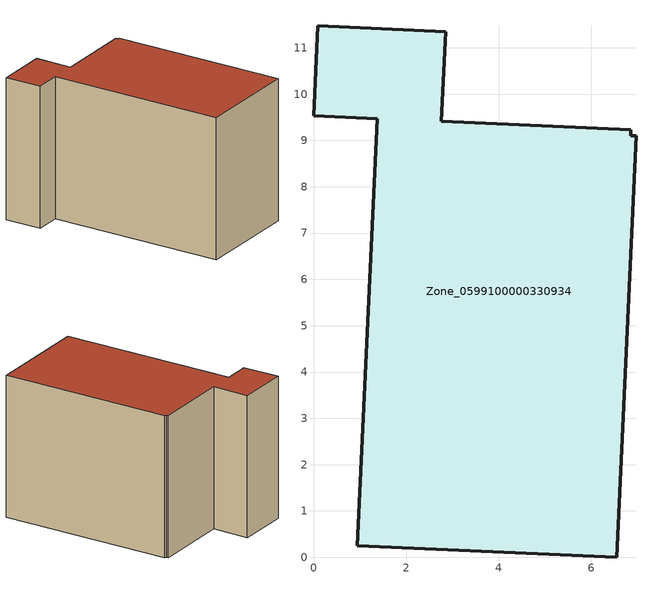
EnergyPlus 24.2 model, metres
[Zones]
Zone_0599100000330934
 floor ground (C_G): 6.55,0 0.95,0.25 1.38,9.47 0,9.53 0.09,11.48 2.85,11.35 2.76,9.41 6.85,9.23 6.85,9.11 6.96,9.1 z0.92
 wall outside (C_F): 0.95,0.25 6.55,0 6.96,9.1 6.85,9.11 6.85,9.23 2.76,9.41 2.85,11.35 0.09,11.48 0,9.53 1.38,9.47 0.95,0.25 z0.92:8.42
 roof outside (C_R): 6.55,0 6.96,9.1 6.85,9.11 6.85,9.23 2.76,9.41 2.85,11.35 0.09,11.48 0,9.53 1.38,9.47 0.95,0.25 z8.42
[BUILDING]
Pand.0599100000330934: North Axis=0; Terrain=City; Loads Convergence Tolerance Value=0.04; Temperature Convergence Tolerance Value=0.4; Solar Distribution=FullExterior; Maximum Number of Warmup Days=25; Minimum Number of Warmup Days=1
[Site:Location]
Rotterdam.The.Hague.AP_ZH_NLD Design_Conditions: Latitude=51.96; Longitude=4.45; Time Zone=1; Elevation=-4.5
[SITE:GROUNDTEMPERATURE:BUILDINGSURFACE]
18, 18, 18, 18, 18, 18, 18, 18, 18, 18, 18, 18
[MATERIAL] Thermal Absorptance=0.9; Solar Absorptance=0.7; Visible Absorptance=0.7
Name | Roughness | Thickness | Conductivity | Density | Specific Heat
G.TC.1975-1991 | MediumSmooth | 0.15 | 0.288461 | 540 | 1210
F.TC.1975-1991 | Rough | 0.3 | 0.230769 | 1920 | 840
R.TC.1975-1991 | MediumRough | 0.2 | 0.153846 | 1500 | 1000
[CONSTRUCTION]
C_G: G.TC.1975-1991
C_F: F.TC.1975-1991
C_R: R.TC.1975-1991
[ZONE]
Zone_0599100000330934: Type=1; Multiplier=1; Ceiling Height=Autocalculate; Volume=Autocalculate; Floor Area=autocalculate; Part of Total Floor Area=Yes
[ZONEINFILTRATION:DESIGNFLOWRATE]
Infil_Zone_0599100000330934: Zone or ZoneList or Space or SpaceList=Zone_0599100000330934; Schedule=AlwaysOn; Design Flow Rate Calculation Method=Flow/Area; Flow Rate per Floor Area=0.003; Constant Term Coefficient=1; Temperature Term Coefficient=0; Velocity Term Coefficient=0; Velocity Squared Term Coefficient=0
[HVACTEMPLATE:ZONE:IDEALLOADSAIRSYSTEM]
Zone_0599100000330934: Maximum Heating Supply Air Temperature=50; Minimum Cooling Supply Air Temperature=13; Maximum Heating Supply Air Humidity Ratio=0.0156; Minimum Cooling Supply Air Humidity Ratio=0.0077; Heating Limit=NoLimit; Cooling Limit=NoLimit; Dehumidification Control Type=ConstantSensibleHeatRatio; Cooling Sensible Heat Ratio=0.7; Dehumidification Setpoint=60; Humidification Control Type=None; Humidification Setpoint=30; Outdoor Air Method=None; Outdoor Air Flow Rate per Person=0.00944; Outdoor Air Flow Rate per Zone Floor Area=0; Outdoor Air Flow Rate per Zone=0; Demand Controlled Ventilation Type=None; Outdoor Air Economizer Type=NoEconomizer; Heat Recovery Type=None; Sensible Heat Recovery Effectiveness=0.7; Latent Heat Recovery Effectiveness=0.65
[ZONECONTROL:THERMOSTAT]
ThermostatControl_Zone_0599100000330934: Zone or ZoneList=Zone_0599100000330934; Control Type Schedule=DualSetpointControlType; Control 1=Thermostat_Zone_0599100000330934; Temperature Difference Between Cutout And Setpoint=0
[THERMOSTATSETPOINT:DUALSETPOINT]
Thermostat_Zone_0599100000330934: Heating Setpoint Temperature Schedule=HeatingSetpoint_Zone_0599100000330934; Cooling Setpoint Temperature Schedule=CoolingSetpoint_Zone_0599100000330934
[SCHEDULE:COMPACT]
HeatingSetpoint_Zone_0599100000330934: Through: 12/31, For: AllDays, Until: 24:00, 21
CoolingSetpoint_Zone_0599100000330934: Through: 12/31, For: AllDays, Until: 24:00, 24
DualSetpointControlType: Through: 12/31, For: AllDays, Until: 24:00, 4
AlwaysOn: Through: 12/31, For: AllDays, Until: 24:00, 1
